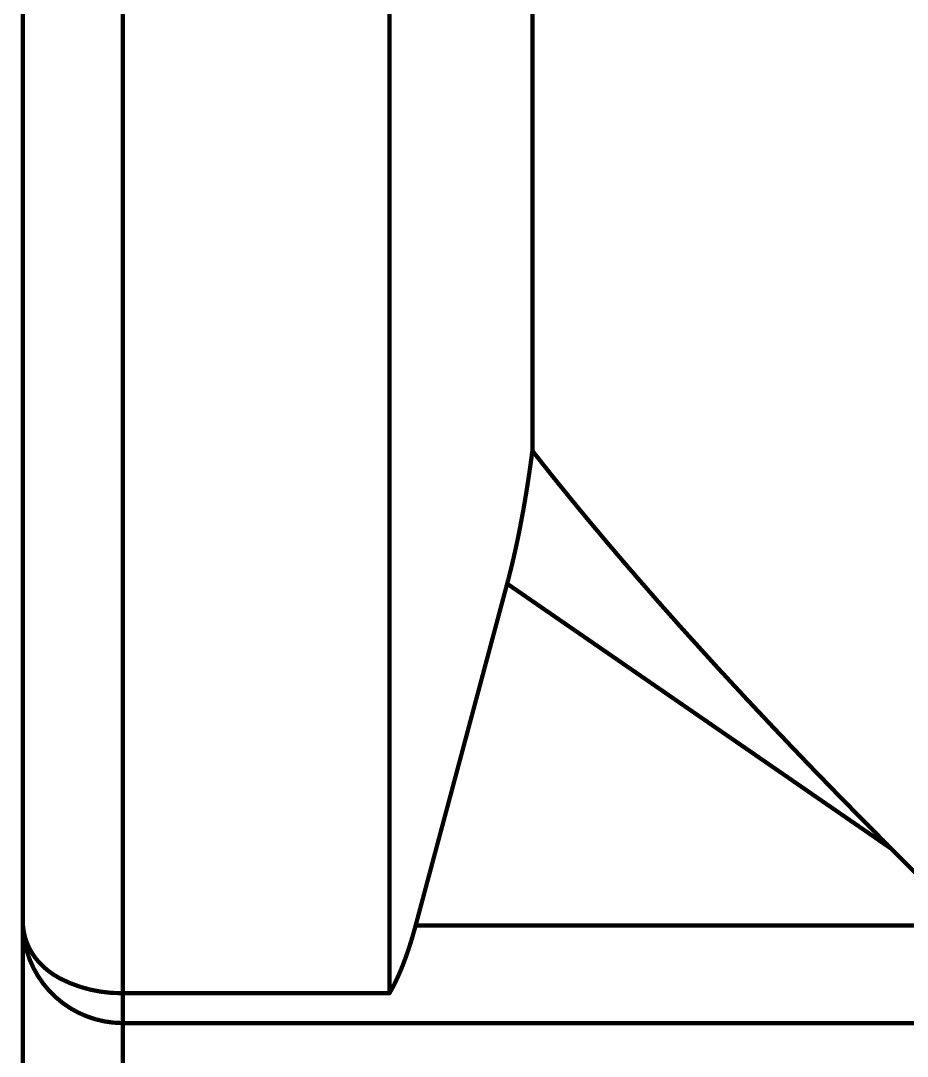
# Model space of a CAD drawing. Header units: inches. Extents: x 0 to 35.2, y -0.7 to 15.9.
# Drawn here: x 33.7515 to 33.8562, y 4.97 to 5.0923 of the extents above; entities that cross this region are included whole.
import ezdxf

# ---------------------------------------------------------------- set-up
doc = ezdxf.new("R2010")
doc.units = ezdxf.units.IN
doc.header["$MEASUREMENT"] = 0
doc.layers.add('Dimensions', color=6, linetype='Continuous')

msp = doc.modelspace()

# ---------------------------------------------------------------- linework, layer by layer
at = {"layer": 'Dimensions', "const_width": 0.0005}
for points in [[(33.79502, 4.97749), (33.79502, 5.69483)], [(33.8119, 5.04154), (33.8119, 5.63079)], [(33.76352, 4.97749), (33.76352, 5.15309)], [(33.75171, 4.98614), (33.75171, 5.14915)], [(33.81185, 5.04119), (33.81187, 5.04136)], [(33.81187, 5.04136), (33.8119, 5.04154)], [(33.8119, 5.04154), (33.81222, 5.04112)], [(33.81169, 5.03997), (33.81171, 5.04014)], [(33.81171, 5.04014), (33.81173, 5.04032)], [(33.81173, 5.04032), (33.81176, 5.04049)], [(33.81176, 5.04049), (33.81178, 5.04066)], [(33.81178, 5.04066), (33.81181, 5.04084)], [(33.81181, 5.04084), (33.81183, 5.04101)], [(33.81183, 5.04101), (33.81185, 5.04119)], [(33.81222, 5.04112), (33.81255, 5.04071)], [(33.81255, 5.04071), (33.81288, 5.04029)], [(33.81288, 5.04029), (33.81321, 5.03987)], [(33.81151, 5.03877), (33.81154, 5.03894)], [(33.81154, 5.03894), (33.81156, 5.03911)], [(33.81156, 5.03911), (33.81159, 5.03928)], [(33.81159, 5.03928), (33.81161, 5.03945)], [(33.81161, 5.03945), (33.81164, 5.03963)], [(33.81164, 5.03963), (33.81166, 5.0398)], [(33.81166, 5.0398), (33.81169, 5.03997)], [(33.81321, 5.03987), (33.81355, 5.03945)], [(33.81355, 5.03945), (33.81388, 5.03902)], [(33.81388, 5.03902), (33.81422, 5.0386)], [(33.81133, 5.03758), (33.81136, 5.03775)], [(33.81136, 5.03775), (33.81139, 5.03792)], [(33.81139, 5.03792), (33.81141, 5.03809)], [(33.81141, 5.03809), (33.81144, 5.03826)], [(33.81144, 5.03826), (33.81146, 5.03843)], [(33.81146, 5.03843), (33.81149, 5.0386)], [(33.81149, 5.0386), (33.81151, 5.03877)], [(33.81422, 5.0386), (33.81456, 5.03818)], [(33.81456, 5.03818), (33.8149, 5.03775)], [(33.8149, 5.03775), (33.81525, 5.03732)], [(33.81112, 5.03625), (33.81115, 5.03641)], [(33.81115, 5.03641), (33.81117, 5.03658)], [(33.81117, 5.03658), (33.8112, 5.03674)], [(33.8112, 5.03674), (33.81123, 5.03691)], [(33.81123, 5.03691), (33.81125, 5.03708)], [(33.81125, 5.03708), (33.81128, 5.03725)], [(33.81128, 5.03725), (33.81131, 5.03741)], [(33.81131, 5.03741), (33.81133, 5.03758)], [(33.81525, 5.03732), (33.8156, 5.0369)], [(33.8156, 5.0369), (33.81595, 5.03647)], [(33.81595, 5.03647), (33.8163, 5.03603)], [(33.81092, 5.0351), (33.81095, 5.03526)], [(33.81095, 5.03526), (33.81098, 5.03542)], [(33.81098, 5.03542), (33.81101, 5.03559)], [(33.81101, 5.03559), (33.81104, 5.03575)], [(33.81104, 5.03575), (33.81106, 5.03592)], [(33.81106, 5.03592), (33.81109, 5.03608)], [(33.81109, 5.03608), (33.81112, 5.03625)], [(33.8163, 5.03603), (33.81665, 5.0356)], [(33.81665, 5.0356), (33.81701, 5.03517)], [(33.81701, 5.03517), (33.81736, 5.03473)], [(33.81069, 5.03381), (33.81072, 5.03397)], [(33.81072, 5.03397), (33.81075, 5.03413)], [(33.81075, 5.03413), (33.81078, 5.03429)], [(33.81078, 5.03429), (33.81081, 5.03445)], [(33.81081, 5.03445), (33.81084, 5.03461)], [(33.81084, 5.03461), (33.81087, 5.03477)], [(33.81087, 5.03477), (33.8109, 5.03493)], [(33.8109, 5.03493), (33.81092, 5.0351)], [(33.81736, 5.03473), (33.81772, 5.0343)], [(33.81772, 5.0343), (33.81809, 5.03386)], [(33.81048, 5.0327), (33.81051, 5.03286)], [(33.81051, 5.03286), (33.81054, 5.03301)], [(33.81054, 5.03301), (33.81057, 5.03317)], [(33.81057, 5.03317), (33.8106, 5.03333)], [(33.8106, 5.03333), (33.81063, 5.03349)], [(33.81063, 5.03349), (33.81066, 5.03365)], [(33.81066, 5.03365), (33.81069, 5.03381)], [(33.81809, 5.03386), (33.81845, 5.03342)], [(33.81845, 5.03342), (33.81882, 5.03298)], [(33.81882, 5.03298), (33.81918, 5.03254)], [(33.81024, 5.03146), (33.81027, 5.03161)], [(33.81027, 5.03161), (33.8103, 5.03177)], [(33.8103, 5.03177), (33.81033, 5.03192)], [(33.81033, 5.03192), (33.81036, 5.03208)], [(33.81036, 5.03208), (33.81039, 5.03223)], [(33.81039, 5.03223), (33.81042, 5.03239)], [(33.81042, 5.03239), (33.81045, 5.03254)], [(33.81045, 5.03254), (33.81048, 5.0327)], [(33.81918, 5.03254), (33.81956, 5.0321)], [(33.81956, 5.0321), (33.81993, 5.03166)], [(33.81993, 5.03166), (33.8203, 5.03121)], [(33.80998, 5.03025), (33.81001, 5.0304)], [(33.81001, 5.0304), (33.81005, 5.03055)], [(33.81005, 5.03055), (33.81008, 5.0307)], [(33.81008, 5.0307), (33.81011, 5.03085)], [(33.81011, 5.03085), (33.81014, 5.031)], [(33.81014, 5.031), (33.81017, 5.03115)], [(33.81017, 5.03115), (33.81021, 5.03131)], [(33.81021, 5.03131), (33.81024, 5.03146)], [(33.8203, 5.03121), (33.82068, 5.03076)], [(33.82068, 5.03076), (33.82106, 5.03032)], [(33.82106, 5.03032), (33.82144, 5.02987)], [(33.80969, 5.02892), (33.80972, 5.02906)], [(33.80972, 5.02906), (33.80975, 5.02921)], [(33.80975, 5.02921), (33.80978, 5.02936)], [(33.80978, 5.02936), (33.80982, 5.0295)], [(33.80982, 5.0295), (33.80985, 5.02965)], [(33.80985, 5.02965), (33.80988, 5.0298)], [(33.80988, 5.0298), (33.80992, 5.02995)], [(33.80992, 5.02995), (33.80995, 5.0301)], [(33.80995, 5.0301), (33.80998, 5.03025)], [(33.82144, 5.02987), (33.82182, 5.02942)], [(33.82182, 5.02942), (33.82221, 5.02897)], [(33.80941, 5.02777), (33.80945, 5.02791)], [(33.80945, 5.02791), (33.80948, 5.02805)], [(33.80948, 5.02805), (33.80952, 5.0282)], [(33.80952, 5.0282), (33.80955, 5.02834)], [(33.80955, 5.02834), (33.80958, 5.02848)], [(33.80958, 5.02848), (33.80962, 5.02863)], [(33.80962, 5.02863), (33.80965, 5.02877)], [(33.80965, 5.02877), (33.80969, 5.02892)], [(33.82221, 5.02897), (33.82259, 5.02852)], [(33.82259, 5.02852), (33.82298, 5.02807)], [(33.82298, 5.02807), (33.82337, 5.02761)], [(33.8091, 5.02652), (33.80913, 5.02665)], [(33.80913, 5.02665), (33.80917, 5.02679)], [(33.80917, 5.02679), (33.8092, 5.02693)], [(33.8092, 5.02693), (33.80924, 5.02707)], [(33.80924, 5.02707), (33.80927, 5.02721)], [(33.80927, 5.02721), (33.80931, 5.02735)], [(33.80931, 5.02735), (33.80934, 5.02749)], [(33.80934, 5.02749), (33.80938, 5.02763)], [(33.80938, 5.02763), (33.80941, 5.02777)], [(33.82337, 5.02761), (33.82377, 5.02716)], [(33.82377, 5.02716), (33.82416, 5.0267)], [(33.82416, 5.0267), (33.82456, 5.02624)], [(33.79811, 4.98549), (33.80892, 5.02584)], [(33.80892, 5.02584), (33.80896, 5.02597)], [(33.80892, 5.02584), (33.85431, 4.99453)], [(33.80896, 5.02597), (33.80899, 5.02611)], [(33.80899, 5.02611), (33.80903, 5.02624)], [(33.80903, 5.02624), (33.80906, 5.02638)], [(33.80906, 5.02638), (33.8091, 5.02652)], [(33.82456, 5.02624), (33.82496, 5.02579)], [(33.82496, 5.02579), (33.82536, 5.02533)], [(33.82536, 5.02533), (33.82576, 5.02487)], [(33.82576, 5.02487), (33.82617, 5.0244)], [(33.82617, 5.0244), (33.82657, 5.02394)], [(33.82657, 5.02394), (33.82698, 5.02348)], [(33.82698, 5.02348), (33.82739, 5.02301)], [(33.82739, 5.02301), (33.8278, 5.02255)], [(33.8278, 5.02255), (33.82822, 5.02208)], [(33.82822, 5.02208), (33.82864, 5.02161)], [(33.82864, 5.02161), (33.82905, 5.02114)], [(33.82905, 5.02114), (33.82947, 5.02067)], [(33.82947, 5.02067), (33.8299, 5.0202)], [(33.8299, 5.0202), (33.83032, 5.01973)], [(33.83032, 5.01973), (33.83075, 5.01926)], [(33.83075, 5.01926), (33.83118, 5.01879)], [(33.83118, 5.01879), (33.83161, 5.01831)], [(33.83161, 5.01831), (33.83204, 5.01783)], [(33.83204, 5.01783), (33.83247, 5.01736)], [(33.83247, 5.01736), (33.83291, 5.01688)], [(33.83291, 5.01688), (33.83334, 5.0164)], [(33.83334, 5.0164), (33.83378, 5.01592)], [(33.83378, 5.01592), (33.83422, 5.01544)], [(33.83422, 5.01544), (33.83467, 5.01496)], [(33.83467, 5.01496), (33.83511, 5.01448)], [(33.83511, 5.01448), (33.83556, 5.01399)], [(33.83556, 5.01399), (33.83601, 5.01351)], [(33.83601, 5.01351), (33.83646, 5.01303)], [(33.83646, 5.01303), (33.83691, 5.01254)], [(33.83691, 5.01254), (33.83736, 5.01205)], [(33.83736, 5.01205), (33.83782, 5.01157)], [(33.83782, 5.01157), (33.83828, 5.01108)], [(33.83828, 5.01108), (33.83874, 5.01059)], [(33.83874, 5.01059), (33.8392, 5.0101)], [(33.8392, 5.0101), (33.83966, 5.00961)], [(33.83966, 5.00961), (33.84012, 5.00912)], [(33.84012, 5.00912), (33.84059, 5.00862)], [(33.84059, 5.00862), (33.84106, 5.00813)], [(33.84106, 5.00813), (33.84153, 5.00764)], [(33.84153, 5.00764), (33.842, 5.00714)], [(33.842, 5.00714), (33.84247, 5.00664)], [(33.84247, 5.00664), (33.84295, 5.00615)], [(33.84295, 5.00615), (33.84342, 5.00565)], [(33.84342, 5.00565), (33.8439, 5.00515)], [(33.8439, 5.00515), (33.84438, 5.00465)], [(33.84438, 5.00465), (33.84486, 5.00415)], [(33.84486, 5.00415), (33.84534, 5.00365)], [(33.84534, 5.00365), (33.84583, 5.00315)], [(33.84583, 5.00315), (33.84632, 5.00265)], [(33.84632, 5.00265), (33.8468, 5.00215)], [(33.8468, 5.00215), (33.84729, 5.00165)], [(33.84729, 5.00165), (33.84778, 5.00114)], [(33.84778, 5.00114), (33.84828, 5.00064)], [(33.84828, 5.00064), (33.84877, 5.00013)], [(33.84877, 5.00013), (33.84927, 4.99963)], [(33.84927, 4.99963), (33.84976, 4.99912)], [(33.84976, 4.99912), (33.85026, 4.99861)], [(33.85026, 4.99861), (33.85076, 4.99811)], [(33.85076, 4.99811), (33.85127, 4.9976)], [(33.85127, 4.9976), (33.85177, 4.99709)], [(33.85177, 4.99709), (33.85228, 4.99658)], [(33.85228, 4.99658), (33.85278, 4.99607)], [(33.85278, 4.99607), (33.85329, 4.99556)], [(33.85329, 4.99556), (33.8538, 4.99505)], [(33.8538, 4.99505), (33.85431, 4.99453)], [(33.85431, 4.99453), (33.86336, 4.98549)], [(33.75171, 4.98577), (33.75171, 4.98614)], [(33.75171, 4.95442), (33.75171, 4.98577)], [(33.79797, 4.98499), (33.798, 4.98509)], [(33.798, 4.98509), (33.79803, 4.98519)], [(33.79803, 4.98519), (33.79805, 4.98529)], [(33.79805, 4.98529), (33.79808, 4.98539)], [(33.79808, 4.98539), (33.79811, 4.98549)], [(33.79811, 4.98549), (33.86336, 4.98549)], [(33.79761, 4.98375), (33.79764, 4.98385)], [(33.79764, 4.98385), (33.79767, 4.98394)], [(33.79767, 4.98394), (33.7977, 4.98403)], [(33.7977, 4.98403), (33.79773, 4.98413)], [(33.79773, 4.98413), (33.79775, 4.98422)], [(33.79775, 4.98422), (33.79778, 4.98432)], [(33.79778, 4.98432), (33.79781, 4.98441)], [(33.79781, 4.98441), (33.79784, 4.98451)], [(33.79784, 4.98451), (33.79786, 4.98461)], [(33.79786, 4.98461), (33.79789, 4.9847)], [(33.79789, 4.9847), (33.79792, 4.9848)], [(33.79792, 4.9848), (33.79795, 4.9849)], [(33.79795, 4.9849), (33.79797, 4.98499)], [(33.79724, 4.98257), (33.79727, 4.98266)], [(33.79727, 4.98266), (33.79729, 4.98275)], [(33.79729, 4.98275), (33.79732, 4.98284)], [(33.79732, 4.98284), (33.79735, 4.98293)], [(33.79735, 4.98293), (33.79738, 4.98302)], [(33.79738, 4.98302), (33.79741, 4.98311)], [(33.79741, 4.98311), (33.79744, 4.9832)], [(33.79744, 4.9832), (33.79747, 4.98329)], [(33.79747, 4.98329), (33.7975, 4.98338)], [(33.7975, 4.98338), (33.79753, 4.98348)], [(33.79753, 4.98348), (33.79756, 4.98357)], [(33.79756, 4.98357), (33.79758, 4.98366)], [(33.79758, 4.98366), (33.79761, 4.98375)], [(33.79678, 4.9813), (33.79681, 4.98138)], [(33.79681, 4.98138), (33.79684, 4.98146)], [(33.79684, 4.98146), (33.79688, 4.98155)], [(33.79688, 4.98155), (33.79691, 4.98163)], [(33.79691, 4.98163), (33.79694, 4.98171)], [(33.79694, 4.98171), (33.79697, 4.9818)], [(33.79697, 4.9818), (33.797, 4.98188)], [(33.797, 4.98188), (33.79703, 4.98197)], [(33.79703, 4.98197), (33.79706, 4.98205)], [(33.79706, 4.98205), (33.79709, 4.98214)], [(33.79709, 4.98214), (33.79712, 4.98223)], [(33.79712, 4.98223), (33.79715, 4.98231)], [(33.79715, 4.98231), (33.79718, 4.9824)], [(33.79718, 4.9824), (33.79721, 4.98249)], [(33.79721, 4.98249), (33.79724, 4.98257)], [(33.79631, 4.98012), (33.79635, 4.98019)], [(33.79635, 4.98019), (33.79638, 4.98027)], [(33.79638, 4.98027), (33.79641, 4.98034)], [(33.79641, 4.98034), (33.79644, 4.98042)], [(33.79644, 4.98042), (33.79647, 4.9805)], [(33.79647, 4.9805), (33.7965, 4.98058)], [(33.7965, 4.98058), (33.79654, 4.98066)], [(33.79654, 4.98066), (33.79657, 4.98073)], [(33.79657, 4.98073), (33.7966, 4.98081)], [(33.7966, 4.98081), (33.79663, 4.98089)], [(33.79663, 4.98089), (33.79666, 4.98097)], [(33.79666, 4.98097), (33.79669, 4.98105)], [(33.79669, 4.98105), (33.79672, 4.98114)], [(33.79672, 4.98114), (33.79675, 4.98122)], [(33.79675, 4.98122), (33.79678, 4.9813)], [(33.79576, 4.97889), (33.79579, 4.97896)], [(33.79579, 4.97896), (33.79583, 4.97903)], [(33.79583, 4.97903), (33.79586, 4.9791)], [(33.79586, 4.9791), (33.79589, 4.97917)], [(33.79589, 4.97917), (33.79593, 4.97924)], [(33.79593, 4.97924), (33.79596, 4.97931)], [(33.79596, 4.97931), (33.79599, 4.97938)], [(33.79599, 4.97938), (33.79602, 4.97945)], [(33.79602, 4.97945), (33.79606, 4.97952)], [(33.79606, 4.97952), (33.79609, 4.9796)], [(33.79609, 4.9796), (33.79612, 4.97967)], [(33.79612, 4.97967), (33.79615, 4.97974)], [(33.79615, 4.97974), (33.79619, 4.97982)], [(33.79619, 4.97982), (33.79622, 4.97989)], [(33.79622, 4.97989), (33.79625, 4.97996)], [(33.79625, 4.97996), (33.79628, 4.98004)], [(33.79628, 4.98004), (33.79631, 4.98012)], [(33.79512, 4.97767), (33.79516, 4.97773)], [(33.79516, 4.97773), (33.79519, 4.97779)], [(33.79519, 4.97779), (33.79522, 4.97785)], [(33.79522, 4.97785), (33.79526, 4.97791)], [(33.79526, 4.97791), (33.79529, 4.97798)], [(33.79529, 4.97798), (33.79533, 4.97804)], [(33.79533, 4.97804), (33.79536, 4.9781)], [(33.79536, 4.9781), (33.79539, 4.97816)], [(33.79539, 4.97816), (33.79543, 4.97823)], [(33.79543, 4.97823), (33.79546, 4.97829)], [(33.79546, 4.97829), (33.79549, 4.97836)], [(33.79549, 4.97836), (33.79553, 4.97842)], [(33.79553, 4.97842), (33.79556, 4.97849)], [(33.79556, 4.97849), (33.7956, 4.97855)], [(33.7956, 4.97855), (33.79563, 4.97862)], [(33.79563, 4.97862), (33.79566, 4.97869)], [(33.79566, 4.97869), (33.7957, 4.97875)], [(33.7957, 4.97875), (33.79573, 4.97882)], [(33.79573, 4.97882), (33.79576, 4.97889)], [(33.76352, 4.97396), (33.76352, 4.97749)], [(33.76352, 4.97749), (33.79502, 4.97749)], [(33.79502, 4.97749), (33.79505, 4.97755)], [(33.79505, 4.97755), (33.79509, 4.97761)], [(33.79509, 4.97761), (33.79512, 4.97767)], [(33.76352, 4.97396), (33.8912, 4.97396)], [(33.76352, 4.96612), (33.76352, 4.97396)]]:
    msp.add_lwpolyline(points, dxfattribs=at)
at = {"layer": 'Dimensions', "const_width": 0.00025}
for points in [[(33.81175, 5.04136, 1), (33.812, 5.04136, 1)], [(33.81175, 5.04136, 1), (33.812, 5.04136, 1)], [(33.81177, 5.04154, 1), (33.81202, 5.04154, 1)], [(33.81177, 5.04154, 1), (33.81202, 5.04154, 1)], [(33.81177, 5.04154, 1), (33.81202, 5.04154, 1)], [(33.81159, 5.04014, 1), (33.81184, 5.04014, 1)], [(33.81159, 5.04014, 1), (33.81184, 5.04014, 1)], [(33.81161, 5.04032, 1), (33.81186, 5.04032, 1)], [(33.81161, 5.04032, 1), (33.81186, 5.04032, 1)], [(33.81163, 5.04049, 1), (33.81188, 5.04049, 1)], [(33.81163, 5.04049, 1), (33.81188, 5.04049, 1)], [(33.81166, 5.04066, 1), (33.81191, 5.04066, 1)], [(33.81166, 5.04066, 1), (33.81191, 5.04066, 1)], [(33.81168, 5.04084, 1), (33.81193, 5.04084, 1)], [(33.81168, 5.04084, 1), (33.81193, 5.04084, 1)], [(33.8117, 5.04101, 1), (33.81195, 5.04101, 1)], [(33.8117, 5.04101, 1), (33.81195, 5.04101, 1)], [(33.81173, 5.04119, 1), (33.81198, 5.04119, 1)], [(33.81173, 5.04119, 1), (33.81198, 5.04119, 1)], [(33.8121, 5.04112, 1), (33.81235, 5.04112, 1)], [(33.8121, 5.04112, 1), (33.81235, 5.04112, 1)], [(33.81243, 5.04071, 1), (33.81268, 5.04071, 1)], [(33.81243, 5.04071, 1), (33.81268, 5.04071, 1)], [(33.81276, 5.04029, 1), (33.81301, 5.04029, 1)], [(33.81276, 5.04029, 1), (33.81301, 5.04029, 1)], [(33.81141, 5.03894, 1), (33.81166, 5.03894, 1)], [(33.81141, 5.03894, 1), (33.81166, 5.03894, 1)], [(33.81144, 5.03911, 1), (33.81169, 5.03911, 1)], [(33.81144, 5.03911, 1), (33.81169, 5.03911, 1)], [(33.81146, 5.03928, 1), (33.81171, 5.03928, 1)], [(33.81146, 5.03928, 1), (33.81171, 5.03928, 1)], [(33.81149, 5.03945, 1), (33.81174, 5.03945, 1)], [(33.81149, 5.03945, 1), (33.81174, 5.03945, 1)], [(33.81151, 5.03963, 1), (33.81176, 5.03963, 1)], [(33.81151, 5.03963, 1), (33.81176, 5.03963, 1)], [(33.81154, 5.0398, 1), (33.81179, 5.0398, 1)], [(33.81154, 5.0398, 1), (33.81179, 5.0398, 1)], [(33.81156, 5.03997, 1), (33.81181, 5.03997, 1)], [(33.81156, 5.03997, 1), (33.81181, 5.03997, 1)], [(33.81309, 5.03987, 1), (33.81334, 5.03987, 1)], [(33.81309, 5.03987, 1), (33.81334, 5.03987, 1)], [(33.81342, 5.03945, 1), (33.81367, 5.03945, 1)], [(33.81342, 5.03945, 1), (33.81367, 5.03945, 1)], [(33.81376, 5.03902, 1), (33.81401, 5.03902, 1)], [(33.81376, 5.03902, 1), (33.81401, 5.03902, 1)], [(33.81124, 5.03775, 1), (33.81149, 5.03775, 1)], [(33.81124, 5.03775, 1), (33.81149, 5.03775, 1)], [(33.81126, 5.03792, 1), (33.81151, 5.03792, 1)], [(33.81126, 5.03792, 1), (33.81151, 5.03792, 1)], [(33.81129, 5.03809, 1), (33.81154, 5.03809, 1)], [(33.81129, 5.03809, 1), (33.81154, 5.03809, 1)], [(33.81131, 5.03826, 1), (33.81156, 5.03826, 1)], [(33.81131, 5.03826, 1), (33.81156, 5.03826, 1)], [(33.81134, 5.03843, 1), (33.81159, 5.03843, 1)], [(33.81134, 5.03843, 1), (33.81159, 5.03843, 1)], [(33.81136, 5.0386, 1), (33.81161, 5.0386, 1)], [(33.81136, 5.0386, 1), (33.81161, 5.0386, 1)], [(33.81139, 5.03877, 1), (33.81164, 5.03877, 1)], [(33.81139, 5.03877, 1), (33.81164, 5.03877, 1)], [(33.8141, 5.0386, 1), (33.81435, 5.0386, 1)], [(33.8141, 5.0386, 1), (33.81435, 5.0386, 1)], [(33.81444, 5.03818, 1), (33.81469, 5.03818, 1)], [(33.81444, 5.03818, 1), (33.81469, 5.03818, 1)], [(33.81478, 5.03775, 1), (33.81503, 5.03775, 1)], [(33.81478, 5.03775, 1), (33.81503, 5.03775, 1)], [(33.81102, 5.03641, 1), (33.81127, 5.03641, 1)], [(33.81102, 5.03641, 1), (33.81127, 5.03641, 1)], [(33.81105, 5.03658, 1), (33.8113, 5.03658, 1)], [(33.81105, 5.03658, 1), (33.8113, 5.03658, 1)], [(33.81108, 5.03674, 1), (33.81133, 5.03674, 1)], [(33.81108, 5.03674, 1), (33.81133, 5.03674, 1)], [(33.8111, 5.03691, 1), (33.81135, 5.03691, 1)], [(33.8111, 5.03691, 1), (33.81135, 5.03691, 1)], [(33.81113, 5.03708, 1), (33.81138, 5.03708, 1)], [(33.81113, 5.03708, 1), (33.81138, 5.03708, 1)], [(33.81116, 5.03725, 1), (33.81141, 5.03725, 1)], [(33.81116, 5.03725, 1), (33.81141, 5.03725, 1)], [(33.81118, 5.03741, 1), (33.81143, 5.03741, 1)], [(33.81118, 5.03741, 1), (33.81143, 5.03741, 1)], [(33.81121, 5.03758, 1), (33.81146, 5.03758, 1)], [(33.81121, 5.03758, 1), (33.81146, 5.03758, 1)], [(33.81512, 5.03732, 1), (33.81537, 5.03732, 1)], [(33.81512, 5.03732, 1), (33.81537, 5.03732, 1)], [(33.81547, 5.0369, 1), (33.81572, 5.0369, 1)], [(33.81547, 5.0369, 1), (33.81572, 5.0369, 1)], [(33.81582, 5.03647, 1), (33.81607, 5.03647, 1)], [(33.81582, 5.03647, 1), (33.81607, 5.03647, 1)], [(33.81083, 5.03526, 1), (33.81108, 5.03526, 1)], [(33.81083, 5.03526, 1), (33.81108, 5.03526, 1)], [(33.81086, 5.03542, 1), (33.81111, 5.03542, 1)], [(33.81086, 5.03542, 1), (33.81111, 5.03542, 1)], [(33.81088, 5.03559, 1), (33.81113, 5.03559, 1)], [(33.81088, 5.03559, 1), (33.81113, 5.03559, 1)], [(33.81091, 5.03575, 1), (33.81116, 5.03575, 1)], [(33.81091, 5.03575, 1), (33.81116, 5.03575, 1)], [(33.81094, 5.03592, 1), (33.81119, 5.03592, 1)], [(33.81094, 5.03592, 1), (33.81119, 5.03592, 1)], [(33.81097, 5.03608, 1), (33.81122, 5.03608, 1)], [(33.81097, 5.03608, 1), (33.81122, 5.03608, 1)], [(33.81099, 5.03625, 1), (33.81124, 5.03625, 1)], [(33.81099, 5.03625, 1), (33.81124, 5.03625, 1)], [(33.81617, 5.03603, 1), (33.81642, 5.03603, 1)], [(33.81617, 5.03603, 1), (33.81642, 5.03603, 1)], [(33.81653, 5.0356, 1), (33.81678, 5.0356, 1)], [(33.81653, 5.0356, 1), (33.81678, 5.0356, 1)], [(33.81688, 5.03517, 1), (33.81713, 5.03517, 1)], [(33.81688, 5.03517, 1), (33.81713, 5.03517, 1)], [(33.8106, 5.03397, 1), (33.81085, 5.03397, 1)], [(33.8106, 5.03397, 1), (33.81085, 5.03397, 1)], [(33.81063, 5.03413, 1), (33.81088, 5.03413, 1)], [(33.81063, 5.03413, 1), (33.81088, 5.03413, 1)], [(33.81066, 5.03429, 1), (33.81091, 5.03429, 1)], [(33.81066, 5.03429, 1), (33.81091, 5.03429, 1)], [(33.81069, 5.03445, 1), (33.81094, 5.03445, 1)], [(33.81069, 5.03445, 1), (33.81094, 5.03445, 1)], [(33.81071, 5.03461, 1), (33.81096, 5.03461, 1)], [(33.81071, 5.03461, 1), (33.81096, 5.03461, 1)], [(33.81074, 5.03477, 1), (33.81099, 5.03477, 1)], [(33.81074, 5.03477, 1), (33.81099, 5.03477, 1)], [(33.81077, 5.03493, 1), (33.81102, 5.03493, 1)], [(33.81077, 5.03493, 1), (33.81102, 5.03493, 1)], [(33.8108, 5.0351, 1), (33.81105, 5.0351, 1)], [(33.8108, 5.0351, 1), (33.81105, 5.0351, 1)], [(33.81724, 5.03473, 1), (33.81749, 5.03473, 1)], [(33.81724, 5.03473, 1), (33.81749, 5.03473, 1)], [(33.8176, 5.0343, 1), (33.81785, 5.0343, 1)], [(33.8176, 5.0343, 1), (33.81785, 5.0343, 1)], [(33.81039, 5.03286, 1), (33.81064, 5.03286, 1)], [(33.81039, 5.03286, 1), (33.81064, 5.03286, 1)], [(33.81042, 5.03301, 1), (33.81067, 5.03301, 1)], [(33.81042, 5.03301, 1), (33.81067, 5.03301, 1)], [(33.81045, 5.03317, 1), (33.8107, 5.03317, 1)], [(33.81045, 5.03317, 1), (33.8107, 5.03317, 1)], [(33.81048, 5.03333, 1), (33.81073, 5.03333, 1)], [(33.81048, 5.03333, 1), (33.81073, 5.03333, 1)], [(33.81051, 5.03349, 1), (33.81076, 5.03349, 1)], [(33.81051, 5.03349, 1), (33.81076, 5.03349, 1)], [(33.81054, 5.03365, 1), (33.81079, 5.03365, 1)], [(33.81054, 5.03365, 1), (33.81079, 5.03365, 1)], [(33.81057, 5.03381, 1), (33.81082, 5.03381, 1)], [(33.81057, 5.03381, 1), (33.81082, 5.03381, 1)], [(33.81796, 5.03386, 1), (33.81821, 5.03386, 1)], [(33.81796, 5.03386, 1), (33.81821, 5.03386, 1)], [(33.81833, 5.03342, 1), (33.81858, 5.03342, 1)], [(33.81833, 5.03342, 1), (33.81858, 5.03342, 1)], [(33.81869, 5.03298, 1), (33.81894, 5.03298, 1)], [(33.81869, 5.03298, 1), (33.81894, 5.03298, 1)], [(33.81014, 5.03161, 1), (33.81039, 5.03161, 1)], [(33.81014, 5.03161, 1), (33.81039, 5.03161, 1)], [(33.81017, 5.03177, 1), (33.81042, 5.03177, 1)], [(33.81017, 5.03177, 1), (33.81042, 5.03177, 1)], [(33.81021, 5.03192, 1), (33.81046, 5.03192, 1)], [(33.81021, 5.03192, 1), (33.81046, 5.03192, 1)], [(33.81024, 5.03208, 1), (33.81049, 5.03208, 1)], [(33.81024, 5.03208, 1), (33.81049, 5.03208, 1)], [(33.81027, 5.03223, 1), (33.81052, 5.03223, 1)], [(33.81027, 5.03223, 1), (33.81052, 5.03223, 1)], [(33.8103, 5.03239, 1), (33.81055, 5.03239, 1)], [(33.8103, 5.03239, 1), (33.81055, 5.03239, 1)], [(33.81033, 5.03254, 1), (33.81058, 5.03254, 1)], [(33.81033, 5.03254, 1), (33.81058, 5.03254, 1)], [(33.81036, 5.0327, 1), (33.81061, 5.0327, 1)], [(33.81036, 5.0327, 1), (33.81061, 5.0327, 1)], [(33.81906, 5.03254, 1), (33.81931, 5.03254, 1)], [(33.81906, 5.03254, 1), (33.81931, 5.03254, 1)], [(33.81943, 5.0321, 1), (33.81968, 5.0321, 1)], [(33.81943, 5.0321, 1), (33.81968, 5.0321, 1)], [(33.8198, 5.03166, 1), (33.82005, 5.03166, 1)], [(33.8198, 5.03166, 1), (33.82005, 5.03166, 1)], [(33.80989, 5.0304, 1), (33.81014, 5.0304, 1)], [(33.80989, 5.0304, 1), (33.81014, 5.0304, 1)], [(33.80992, 5.03055, 1), (33.81017, 5.03055, 1)], [(33.80992, 5.03055, 1), (33.81017, 5.03055, 1)], [(33.80995, 5.0307, 1), (33.8102, 5.0307, 1)], [(33.80995, 5.0307, 1), (33.8102, 5.0307, 1)], [(33.80999, 5.03085, 1), (33.81024, 5.03085, 1)], [(33.80999, 5.03085, 1), (33.81024, 5.03085, 1)], [(33.81002, 5.031, 1), (33.81027, 5.031, 1)], [(33.81002, 5.031, 1), (33.81027, 5.031, 1)], [(33.81005, 5.03115, 1), (33.8103, 5.03115, 1)], [(33.81005, 5.03115, 1), (33.8103, 5.03115, 1)], [(33.81008, 5.03131, 1), (33.81033, 5.03131, 1)], [(33.81008, 5.03131, 1), (33.81033, 5.03131, 1)], [(33.81011, 5.03146, 1), (33.81036, 5.03146, 1)], [(33.81011, 5.03146, 1), (33.81036, 5.03146, 1)], [(33.82018, 5.03121, 1), (33.82043, 5.03121, 1)], [(33.82018, 5.03121, 1), (33.82043, 5.03121, 1)], [(33.82055, 5.03076, 1), (33.8208, 5.03076, 1)], [(33.82055, 5.03076, 1), (33.8208, 5.03076, 1)], [(33.82093, 5.03032, 1), (33.82118, 5.03032, 1)], [(33.82093, 5.03032, 1), (33.82118, 5.03032, 1)], [(33.80959, 5.02906, 1), (33.80984, 5.02906, 1)], [(33.80959, 5.02906, 1), (33.80984, 5.02906, 1)], [(33.80963, 5.02921, 1), (33.80988, 5.02921, 1)], [(33.80963, 5.02921, 1), (33.80988, 5.02921, 1)], [(33.80966, 5.02936, 1), (33.80991, 5.02936, 1)], [(33.80966, 5.02936, 1), (33.80991, 5.02936, 1)], [(33.80969, 5.0295, 1), (33.80994, 5.0295, 1)], [(33.80969, 5.0295, 1), (33.80994, 5.0295, 1)], [(33.80973, 5.02965, 1), (33.80998, 5.02965, 1)], [(33.80973, 5.02965, 1), (33.80998, 5.02965, 1)], [(33.80976, 5.0298, 1), (33.81001, 5.0298, 1)], [(33.80976, 5.0298, 1), (33.81001, 5.0298, 1)], [(33.80979, 5.02995, 1), (33.81004, 5.02995, 1)], [(33.80979, 5.02995, 1), (33.81004, 5.02995, 1)], [(33.80982, 5.0301, 1), (33.81007, 5.0301, 1)], [(33.80982, 5.0301, 1), (33.81007, 5.0301, 1)], [(33.80986, 5.03025, 1), (33.81011, 5.03025, 1)], [(33.80986, 5.03025, 1), (33.81011, 5.03025, 1)], [(33.82131, 5.02987, 1), (33.82156, 5.02987, 1)], [(33.82131, 5.02987, 1), (33.82156, 5.02987, 1)], [(33.8217, 5.02942, 1), (33.82195, 5.02942, 1)], [(33.8217, 5.02942, 1), (33.82195, 5.02942, 1)], [(33.80932, 5.02791, 1), (33.80957, 5.02791, 1)], [(33.80932, 5.02791, 1), (33.80957, 5.02791, 1)], [(33.80936, 5.02805, 1), (33.80961, 5.02805, 1)], [(33.80936, 5.02805, 1), (33.80961, 5.02805, 1)], [(33.80939, 5.0282, 1), (33.80964, 5.0282, 1)], [(33.80939, 5.0282, 1), (33.80964, 5.0282, 1)], [(33.80943, 5.02834, 1), (33.80968, 5.02834, 1)], [(33.80943, 5.02834, 1), (33.80968, 5.02834, 1)], [(33.80946, 5.02848, 1), (33.80971, 5.02848, 1)], [(33.80946, 5.02848, 1), (33.80971, 5.02848, 1)], [(33.80949, 5.02863, 1), (33.80974, 5.02863, 1)], [(33.80949, 5.02863, 1), (33.80974, 5.02863, 1)], [(33.80953, 5.02877, 1), (33.80978, 5.02877, 1)], [(33.80953, 5.02877, 1), (33.80978, 5.02877, 1)], [(33.80956, 5.02892, 1), (33.80981, 5.02892, 1)], [(33.80956, 5.02892, 1), (33.80981, 5.02892, 1)], [(33.82208, 5.02897, 1), (33.82233, 5.02897, 1)], [(33.82208, 5.02897, 1), (33.82233, 5.02897, 1)], [(33.82247, 5.02852, 1), (33.82272, 5.02852, 1)], [(33.82247, 5.02852, 1), (33.82272, 5.02852, 1)], [(33.82286, 5.02807, 1), (33.82311, 5.02807, 1)], [(33.82286, 5.02807, 1), (33.82311, 5.02807, 1)], [(33.80901, 5.02665, 1), (33.80926, 5.02665, 1)], [(33.80901, 5.02665, 1), (33.80926, 5.02665, 1)], [(33.80904, 5.02679, 1), (33.80929, 5.02679, 1)], [(33.80904, 5.02679, 1), (33.80929, 5.02679, 1)], [(33.80908, 5.02693, 1), (33.80933, 5.02693, 1)], [(33.80908, 5.02693, 1), (33.80933, 5.02693, 1)], [(33.80911, 5.02707, 1), (33.80936, 5.02707, 1)], [(33.80911, 5.02707, 1), (33.80936, 5.02707, 1)], [(33.80915, 5.02721, 1), (33.8094, 5.02721, 1)], [(33.80915, 5.02721, 1), (33.8094, 5.02721, 1)], [(33.80918, 5.02735, 1), (33.80943, 5.02735, 1)], [(33.80918, 5.02735, 1), (33.80943, 5.02735, 1)], [(33.80922, 5.02749, 1), (33.80947, 5.02749, 1)], [(33.80922, 5.02749, 1), (33.80947, 5.02749, 1)], [(33.80925, 5.02763, 1), (33.8095, 5.02763, 1)], [(33.80925, 5.02763, 1), (33.8095, 5.02763, 1)], [(33.80929, 5.02777, 1), (33.80954, 5.02777, 1)], [(33.80929, 5.02777, 1), (33.80954, 5.02777, 1)], [(33.82325, 5.02761, 1), (33.8235, 5.02761, 1)], [(33.82325, 5.02761, 1), (33.8235, 5.02761, 1)], [(33.82364, 5.02716, 1), (33.82389, 5.02716, 1)], [(33.82364, 5.02716, 1), (33.82389, 5.02716, 1)], [(33.82404, 5.0267, 1), (33.82429, 5.0267, 1)], [(33.82404, 5.0267, 1), (33.82429, 5.0267, 1)], [(33.8088, 5.02584, 1), (33.80905, 5.02584, 1)], [(33.8088, 5.02584, 1), (33.80905, 5.02584, 1)], [(33.8088, 5.02584, 1), (33.80905, 5.02584, 1)], [(33.80883, 5.02597, 1), (33.80908, 5.02597, 1)], [(33.80883, 5.02597, 1), (33.80908, 5.02597, 1)], [(33.80887, 5.02611, 1), (33.80912, 5.02611, 1)], [(33.80887, 5.02611, 1), (33.80912, 5.02611, 1)], [(33.8089, 5.02624, 1), (33.80915, 5.02624, 1)], [(33.8089, 5.02624, 1), (33.80915, 5.02624, 1)], [(33.80894, 5.02638, 1), (33.80919, 5.02638, 1)], [(33.80894, 5.02638, 1), (33.80919, 5.02638, 1)], [(33.80897, 5.02652, 1), (33.80922, 5.02652, 1)], [(33.80897, 5.02652, 1), (33.80922, 5.02652, 1)], [(33.82443, 5.02624, 1), (33.82468, 5.02624, 1)], [(33.82443, 5.02624, 1), (33.82468, 5.02624, 1)], [(33.82483, 5.02579, 1), (33.82508, 5.02579, 1)], [(33.82483, 5.02579, 1), (33.82508, 5.02579, 1)], [(33.82523, 5.02533, 1), (33.82548, 5.02533, 1)], [(33.82523, 5.02533, 1), (33.82548, 5.02533, 1)], [(33.82564, 5.02487, 1), (33.82589, 5.02487, 1)], [(33.82564, 5.02487, 1), (33.82589, 5.02487, 1)], [(33.82604, 5.0244, 1), (33.82629, 5.0244, 1)], [(33.82604, 5.0244, 1), (33.82629, 5.0244, 1)], [(33.82645, 5.02394, 1), (33.8267, 5.02394, 1)], [(33.82645, 5.02394, 1), (33.8267, 5.02394, 1)], [(33.82686, 5.02348, 1), (33.82711, 5.02348, 1)], [(33.82686, 5.02348, 1), (33.82711, 5.02348, 1)], [(33.82727, 5.02301, 1), (33.82752, 5.02301, 1)], [(33.82727, 5.02301, 1), (33.82752, 5.02301, 1)], [(33.82768, 5.02255, 1), (33.82793, 5.02255, 1)], [(33.82768, 5.02255, 1), (33.82793, 5.02255, 1)], [(33.82809, 5.02208, 1), (33.82834, 5.02208, 1)], [(33.82809, 5.02208, 1), (33.82834, 5.02208, 1)], [(33.82851, 5.02161, 1), (33.82876, 5.02161, 1)], [(33.82851, 5.02161, 1), (33.82876, 5.02161, 1)], [(33.82893, 5.02114, 1), (33.82918, 5.02114, 1)], [(33.82893, 5.02114, 1), (33.82918, 5.02114, 1)], [(33.82935, 5.02067, 1), (33.8296, 5.02067, 1)], [(33.82935, 5.02067, 1), (33.8296, 5.02067, 1)], [(33.82977, 5.0202, 1), (33.83002, 5.0202, 1)], [(33.82977, 5.0202, 1), (33.83002, 5.0202, 1)], [(33.8302, 5.01973, 1), (33.83045, 5.01973, 1)], [(33.8302, 5.01973, 1), (33.83045, 5.01973, 1)], [(33.83062, 5.01926, 1), (33.83087, 5.01926, 1)], [(33.83062, 5.01926, 1), (33.83087, 5.01926, 1)], [(33.83105, 5.01879, 1), (33.8313, 5.01879, 1)], [(33.83105, 5.01879, 1), (33.8313, 5.01879, 1)], [(33.83148, 5.01831, 1), (33.83173, 5.01831, 1)], [(33.83148, 5.01831, 1), (33.83173, 5.01831, 1)], [(33.83191, 5.01783, 1), (33.83216, 5.01783, 1)], [(33.83191, 5.01783, 1), (33.83216, 5.01783, 1)], [(33.83235, 5.01736, 1), (33.8326, 5.01736, 1)], [(33.83235, 5.01736, 1), (33.8326, 5.01736, 1)], [(33.83278, 5.01688, 1), (33.83303, 5.01688, 1)], [(33.83278, 5.01688, 1), (33.83303, 5.01688, 1)], [(33.83322, 5.0164, 1), (33.83347, 5.0164, 1)], [(33.83322, 5.0164, 1), (33.83347, 5.0164, 1)], [(33.83366, 5.01592, 1), (33.83391, 5.01592, 1)], [(33.83366, 5.01592, 1), (33.83391, 5.01592, 1)], [(33.8341, 5.01544, 1), (33.83435, 5.01544, 1)], [(33.8341, 5.01544, 1), (33.83435, 5.01544, 1)], [(33.83454, 5.01496, 1), (33.83479, 5.01496, 1)], [(33.83454, 5.01496, 1), (33.83479, 5.01496, 1)], [(33.83499, 5.01448, 1), (33.83524, 5.01448, 1)], [(33.83499, 5.01448, 1), (33.83524, 5.01448, 1)], [(33.83543, 5.01399, 1), (33.83568, 5.01399, 1)], [(33.83543, 5.01399, 1), (33.83568, 5.01399, 1)], [(33.83588, 5.01351, 1), (33.83613, 5.01351, 1)], [(33.83588, 5.01351, 1), (33.83613, 5.01351, 1)], [(33.83633, 5.01303, 1), (33.83658, 5.01303, 1)], [(33.83633, 5.01303, 1), (33.83658, 5.01303, 1)], [(33.83678, 5.01254, 1), (33.83703, 5.01254, 1)], [(33.83678, 5.01254, 1), (33.83703, 5.01254, 1)], [(33.83724, 5.01205, 1), (33.83749, 5.01205, 1)], [(33.83724, 5.01205, 1), (33.83749, 5.01205, 1)], [(33.83769, 5.01157, 1), (33.83794, 5.01157, 1)], [(33.83769, 5.01157, 1), (33.83794, 5.01157, 1)], [(33.83815, 5.01108, 1), (33.8384, 5.01108, 1)], [(33.83815, 5.01108, 1), (33.8384, 5.01108, 1)], [(33.83861, 5.01059, 1), (33.83886, 5.01059, 1)], [(33.83861, 5.01059, 1), (33.83886, 5.01059, 1)], [(33.83907, 5.0101, 1), (33.83932, 5.0101, 1)], [(33.83907, 5.0101, 1), (33.83932, 5.0101, 1)], [(33.83953, 5.00961, 1), (33.83978, 5.00961, 1)], [(33.83953, 5.00961, 1), (33.83978, 5.00961, 1)], [(33.84, 5.00912, 1), (33.84025, 5.00912, 1)], [(33.84, 5.00912, 1), (33.84025, 5.00912, 1)], [(33.84046, 5.00862, 1), (33.84071, 5.00862, 1)], [(33.84046, 5.00862, 1), (33.84071, 5.00862, 1)], [(33.84093, 5.00813, 1), (33.84118, 5.00813, 1)], [(33.84093, 5.00813, 1), (33.84118, 5.00813, 1)], [(33.8414, 5.00764, 1), (33.84165, 5.00764, 1)], [(33.8414, 5.00764, 1), (33.84165, 5.00764, 1)], [(33.84187, 5.00714, 1), (33.84212, 5.00714, 1)], [(33.84187, 5.00714, 1), (33.84212, 5.00714, 1)], [(33.84235, 5.00664, 1), (33.8426, 5.00664, 1)], [(33.84235, 5.00664, 1), (33.8426, 5.00664, 1)], [(33.84282, 5.00615, 1), (33.84307, 5.00615, 1)], [(33.84282, 5.00615, 1), (33.84307, 5.00615, 1)], [(33.8433, 5.00565, 1), (33.84355, 5.00565, 1)], [(33.8433, 5.00565, 1), (33.84355, 5.00565, 1)], [(33.84378, 5.00515, 1), (33.84403, 5.00515, 1)], [(33.84378, 5.00515, 1), (33.84403, 5.00515, 1)], [(33.84425, 5.00465, 1), (33.8445, 5.00465, 1)], [(33.84425, 5.00465, 1), (33.8445, 5.00465, 1)], [(33.84474, 5.00415, 1), (33.84499, 5.00415, 1)], [(33.84474, 5.00415, 1), (33.84499, 5.00415, 1)], [(33.84522, 5.00365, 1), (33.84547, 5.00365, 1)], [(33.84522, 5.00365, 1), (33.84547, 5.00365, 1)], [(33.8457, 5.00315, 1), (33.84595, 5.00315, 1)], [(33.8457, 5.00315, 1), (33.84595, 5.00315, 1)], [(33.84619, 5.00265, 1), (33.84644, 5.00265, 1)], [(33.84619, 5.00265, 1), (33.84644, 5.00265, 1)], [(33.84668, 5.00215, 1), (33.84693, 5.00215, 1)], [(33.84668, 5.00215, 1), (33.84693, 5.00215, 1)], [(33.84717, 5.00165, 1), (33.84742, 5.00165, 1)], [(33.84717, 5.00165, 1), (33.84742, 5.00165, 1)], [(33.84766, 5.00114, 1), (33.84791, 5.00114, 1)], [(33.84766, 5.00114, 1), (33.84791, 5.00114, 1)], [(33.84815, 5.00064, 1), (33.8484, 5.00064, 1)], [(33.84815, 5.00064, 1), (33.8484, 5.00064, 1)], [(33.84865, 5.00013, 1), (33.8489, 5.00013, 1)], [(33.84865, 5.00013, 1), (33.8489, 5.00013, 1)], [(33.84914, 4.99963, 1), (33.84939, 4.99963, 1)], [(33.84914, 4.99963, 1), (33.84939, 4.99963, 1)], [(33.84964, 4.99912, 1), (33.84989, 4.99912, 1)], [(33.84964, 4.99912, 1), (33.84989, 4.99912, 1)], [(33.85014, 4.99861, 1), (33.85039, 4.99861, 1)], [(33.85014, 4.99861, 1), (33.85039, 4.99861, 1)], [(33.85064, 4.99811, 1), (33.85089, 4.99811, 1)], [(33.85064, 4.99811, 1), (33.85089, 4.99811, 1)], [(33.85114, 4.9976, 1), (33.85139, 4.9976, 1)], [(33.85114, 4.9976, 1), (33.85139, 4.9976, 1)], [(33.85165, 4.99709, 1), (33.8519, 4.99709, 1)], [(33.85165, 4.99709, 1), (33.8519, 4.99709, 1)], [(33.85215, 4.99658, 1), (33.8524, 4.99658, 1)], [(33.85215, 4.99658, 1), (33.8524, 4.99658, 1)], [(33.85266, 4.99607, 1), (33.85291, 4.99607, 1)], [(33.85266, 4.99607, 1), (33.85291, 4.99607, 1)], [(33.85317, 4.99556, 1), (33.85342, 4.99556, 1)], [(33.85317, 4.99556, 1), (33.85342, 4.99556, 1)], [(33.85368, 4.99505, 1), (33.85393, 4.99505, 1)], [(33.85368, 4.99505, 1), (33.85393, 4.99505, 1)], [(33.85419, 4.99453, 1), (33.85444, 4.99453, 1)], [(33.85419, 4.99453, 1), (33.85444, 4.99453, 1)], [(33.85419, 4.99453, 1), (33.85444, 4.99453, 1)], [(33.75159, 4.98614, 1), (33.75184, 4.98614, 1)], [(33.75159, 4.98614, 1), (33.75184, 4.98614, 1)], [(33.75159, 4.98614, 1), (33.75184, 4.98614, 1)], [(33.75159, 4.98577, 1), (33.75184, 4.98577, 1)], [(33.75159, 4.98577, 1), (33.75184, 4.98577, 1)], [(33.75159, 4.98577, 1), (33.75184, 4.98577, 1)], [(33.79788, 4.98509, 1), (33.79813, 4.98509, 1)], [(33.79788, 4.98509, 1), (33.79813, 4.98509, 1)], [(33.7979, 4.98519, 1), (33.79815, 4.98519, 1)], [(33.7979, 4.98519, 1), (33.79815, 4.98519, 1)], [(33.79793, 4.98529, 1), (33.79818, 4.98529, 1)], [(33.79793, 4.98529, 1), (33.79818, 4.98529, 1)], [(33.79796, 4.98539, 1), (33.79821, 4.98539, 1)], [(33.79796, 4.98539, 1), (33.79821, 4.98539, 1)], [(33.79798, 4.98549, 1), (33.79823, 4.98549, 1)], [(33.79798, 4.98549, 1), (33.79823, 4.98549, 1)], [(33.79798, 4.98549, 1), (33.79823, 4.98549, 1)], [(33.79752, 4.98385, 1), (33.79777, 4.98385, 1)], [(33.79752, 4.98385, 1), (33.79777, 4.98385, 1)], [(33.79754, 4.98394, 1), (33.79779, 4.98394, 1)], [(33.79754, 4.98394, 1), (33.79779, 4.98394, 1)], [(33.79757, 4.98403, 1), (33.79782, 4.98403, 1)], [(33.79757, 4.98403, 1), (33.79782, 4.98403, 1)], [(33.7976, 4.98413, 1), (33.79785, 4.98413, 1)], [(33.7976, 4.98413, 1), (33.79785, 4.98413, 1)], [(33.79763, 4.98422, 1), (33.79788, 4.98422, 1)], [(33.79763, 4.98422, 1), (33.79788, 4.98422, 1)], [(33.79766, 4.98432, 1), (33.79791, 4.98432, 1)], [(33.79766, 4.98432, 1), (33.79791, 4.98432, 1)], [(33.79768, 4.98441, 1), (33.79793, 4.98441, 1)], [(33.79768, 4.98441, 1), (33.79793, 4.98441, 1)], [(33.79771, 4.98451, 1), (33.79796, 4.98451, 1)], [(33.79771, 4.98451, 1), (33.79796, 4.98451, 1)], [(33.79774, 4.98461, 1), (33.79799, 4.98461, 1)], [(33.79774, 4.98461, 1), (33.79799, 4.98461, 1)], [(33.79777, 4.9847, 1), (33.79802, 4.9847, 1)], [(33.79777, 4.9847, 1), (33.79802, 4.9847, 1)], [(33.79779, 4.9848, 1), (33.79804, 4.9848, 1)], [(33.79779, 4.9848, 1), (33.79804, 4.9848, 1)], [(33.79782, 4.9849, 1), (33.79807, 4.9849, 1)], [(33.79782, 4.9849, 1), (33.79807, 4.9849, 1)], [(33.79785, 4.98499, 1), (33.7981, 4.98499, 1)], [(33.79785, 4.98499, 1), (33.7981, 4.98499, 1)], [(33.79714, 4.98266, 1), (33.79739, 4.98266, 1)], [(33.79714, 4.98266, 1), (33.79739, 4.98266, 1)], [(33.79717, 4.98275, 1), (33.79742, 4.98275, 1)], [(33.79717, 4.98275, 1), (33.79742, 4.98275, 1)], [(33.7972, 4.98284, 1), (33.79745, 4.98284, 1)], [(33.7972, 4.98284, 1), (33.79745, 4.98284, 1)], [(33.79723, 4.98293, 1), (33.79748, 4.98293, 1)], [(33.79723, 4.98293, 1), (33.79748, 4.98293, 1)], [(33.79726, 4.98302, 1), (33.79751, 4.98302, 1)], [(33.79726, 4.98302, 1), (33.79751, 4.98302, 1)], [(33.79729, 4.98311, 1), (33.79754, 4.98311, 1)], [(33.79729, 4.98311, 1), (33.79754, 4.98311, 1)], [(33.79732, 4.9832, 1), (33.79757, 4.9832, 1)], [(33.79732, 4.9832, 1), (33.79757, 4.9832, 1)], [(33.79734, 4.98329, 1), (33.79759, 4.98329, 1)], [(33.79734, 4.98329, 1), (33.79759, 4.98329, 1)], [(33.79737, 4.98338, 1), (33.79762, 4.98338, 1)], [(33.79737, 4.98338, 1), (33.79762, 4.98338, 1)], [(33.7974, 4.98348, 1), (33.79765, 4.98348, 1)], [(33.7974, 4.98348, 1), (33.79765, 4.98348, 1)], [(33.79743, 4.98357, 1), (33.79768, 4.98357, 1)], [(33.79743, 4.98357, 1), (33.79768, 4.98357, 1)], [(33.79746, 4.98366, 1), (33.79771, 4.98366, 1)], [(33.79746, 4.98366, 1), (33.79771, 4.98366, 1)], [(33.79749, 4.98375, 1), (33.79774, 4.98375, 1)], [(33.79749, 4.98375, 1), (33.79774, 4.98375, 1)], [(33.79669, 4.98138, 1), (33.79694, 4.98138, 1)], [(33.79669, 4.98138, 1), (33.79694, 4.98138, 1)], [(33.79672, 4.98146, 1), (33.79697, 4.98146, 1)], [(33.79672, 4.98146, 1), (33.79697, 4.98146, 1)], [(33.79675, 4.98155, 1), (33.797, 4.98155, 1)], [(33.79675, 4.98155, 1), (33.797, 4.98155, 1)], [(33.79678, 4.98163, 1), (33.79703, 4.98163, 1)], [(33.79678, 4.98163, 1), (33.79703, 4.98163, 1)], [(33.79681, 4.98171, 1), (33.79706, 4.98171, 1)], [(33.79681, 4.98171, 1), (33.79706, 4.98171, 1)], [(33.79684, 4.9818, 1), (33.79709, 4.9818, 1)], [(33.79684, 4.9818, 1), (33.79709, 4.9818, 1)], [(33.79687, 4.98188, 1), (33.79712, 4.98188, 1)], [(33.79687, 4.98188, 1), (33.79712, 4.98188, 1)], [(33.7969, 4.98197, 1), (33.79715, 4.98197, 1)], [(33.7969, 4.98197, 1), (33.79715, 4.98197, 1)], [(33.79693, 4.98205, 1), (33.79718, 4.98205, 1)], [(33.79693, 4.98205, 1), (33.79718, 4.98205, 1)], [(33.79696, 4.98214, 1), (33.79721, 4.98214, 1)], [(33.79696, 4.98214, 1), (33.79721, 4.98214, 1)], [(33.79699, 4.98223, 1), (33.79724, 4.98223, 1)], [(33.79699, 4.98223, 1), (33.79724, 4.98223, 1)], [(33.79702, 4.98231, 1), (33.79727, 4.98231, 1)], [(33.79702, 4.98231, 1), (33.79727, 4.98231, 1)], [(33.79705, 4.9824, 1), (33.7973, 4.9824, 1)], [(33.79705, 4.9824, 1), (33.7973, 4.9824, 1)], [(33.79708, 4.98249, 1), (33.79733, 4.98249, 1)], [(33.79708, 4.98249, 1), (33.79733, 4.98249, 1)], [(33.79711, 4.98257, 1), (33.79736, 4.98257, 1)], [(33.79711, 4.98257, 1), (33.79736, 4.98257, 1)], [(33.75347, 4.98116, 1), (33.75372, 4.98116, 1)], [(33.75347, 4.98116, 1), (33.75372, 4.98116, 1)], [(33.79622, 4.98019, 1), (33.79647, 4.98019, 1)], [(33.79622, 4.98019, 1), (33.79647, 4.98019, 1)], [(33.79625, 4.98027, 1), (33.7965, 4.98027, 1)], [(33.79625, 4.98027, 1), (33.7965, 4.98027, 1)], [(33.79628, 4.98034, 1), (33.79653, 4.98034, 1)], [(33.79628, 4.98034, 1), (33.79653, 4.98034, 1)], [(33.79632, 4.98042, 1), (33.79657, 4.98042, 1)], [(33.79632, 4.98042, 1), (33.79657, 4.98042, 1)], [(33.79635, 4.9805, 1), (33.7966, 4.9805, 1)], [(33.79635, 4.9805, 1), (33.7966, 4.9805, 1)], [(33.79638, 4.98058, 1), (33.79663, 4.98058, 1)], [(33.79638, 4.98058, 1), (33.79663, 4.98058, 1)], [(33.79641, 4.98066, 1), (33.79666, 4.98066, 1)], [(33.79641, 4.98066, 1), (33.79666, 4.98066, 1)], [(33.79644, 4.98073, 1), (33.79669, 4.98073, 1)], [(33.79644, 4.98073, 1), (33.79669, 4.98073, 1)], [(33.79647, 4.98081, 1), (33.79672, 4.98081, 1)], [(33.79647, 4.98081, 1), (33.79672, 4.98081, 1)], [(33.7965, 4.98089, 1), (33.79675, 4.98089, 1)], [(33.7965, 4.98089, 1), (33.79675, 4.98089, 1)], [(33.79653, 4.98097, 1), (33.79678, 4.98097, 1)], [(33.79653, 4.98097, 1), (33.79678, 4.98097, 1)], [(33.79657, 4.98105, 1), (33.79682, 4.98105, 1)], [(33.79657, 4.98105, 1), (33.79682, 4.98105, 1)], [(33.7966, 4.98114, 1), (33.79685, 4.98114, 1)], [(33.7966, 4.98114, 1), (33.79685, 4.98114, 1)], [(33.79663, 4.98122, 1), (33.79688, 4.98122, 1)], [(33.79663, 4.98122, 1), (33.79688, 4.98122, 1)], [(33.79666, 4.9813, 1), (33.79691, 4.9813, 1)], [(33.79666, 4.9813, 1), (33.79691, 4.9813, 1)], [(33.75594, 4.97925, 1), (33.75619, 4.97925, 1)], [(33.75594, 4.97925, 1), (33.75619, 4.97925, 1)], [(33.79567, 4.97896, 1), (33.79592, 4.97896, 1)], [(33.79567, 4.97896, 1), (33.79592, 4.97896, 1)], [(33.7957, 4.97903, 1), (33.79595, 4.97903, 1)], [(33.7957, 4.97903, 1), (33.79595, 4.97903, 1)], [(33.79574, 4.9791, 1), (33.79599, 4.9791, 1)], [(33.79574, 4.9791, 1), (33.79599, 4.9791, 1)], [(33.79577, 4.97917, 1), (33.79602, 4.97917, 1)], [(33.79577, 4.97917, 1), (33.79602, 4.97917, 1)], [(33.7958, 4.97924, 1), (33.79605, 4.97924, 1)], [(33.7958, 4.97924, 1), (33.79605, 4.97924, 1)], [(33.79583, 4.97931, 1), (33.79608, 4.97931, 1)], [(33.79583, 4.97931, 1), (33.79608, 4.97931, 1)], [(33.79587, 4.97938, 1), (33.79612, 4.97938, 1)], [(33.79587, 4.97938, 1), (33.79612, 4.97938, 1)], [(33.7959, 4.97945, 1), (33.79615, 4.97945, 1)], [(33.7959, 4.97945, 1), (33.79615, 4.97945, 1)], [(33.79593, 4.97952, 1), (33.79618, 4.97952, 1)], [(33.79593, 4.97952, 1), (33.79618, 4.97952, 1)], [(33.79596, 4.9796, 1), (33.79621, 4.9796, 1)], [(33.79596, 4.9796, 1), (33.79621, 4.9796, 1)], [(33.796, 4.97967, 1), (33.79625, 4.97967, 1)], [(33.796, 4.97967, 1), (33.79625, 4.97967, 1)], [(33.79603, 4.97974, 1), (33.79628, 4.97974, 1)], [(33.79603, 4.97974, 1), (33.79628, 4.97974, 1)], [(33.79606, 4.97982, 1), (33.79631, 4.97982, 1)], [(33.79606, 4.97982, 1), (33.79631, 4.97982, 1)], [(33.79609, 4.97989, 1), (33.79634, 4.97989, 1)], [(33.79609, 4.97989, 1), (33.79634, 4.97989, 1)], [(33.79612, 4.97996, 1), (33.79637, 4.97996, 1)], [(33.79612, 4.97996, 1), (33.79637, 4.97996, 1)], [(33.79616, 4.98004, 1), (33.79641, 4.98004, 1)], [(33.79616, 4.98004, 1), (33.79641, 4.98004, 1)], [(33.79619, 4.98012, 1), (33.79644, 4.98012, 1)], [(33.79619, 4.98012, 1), (33.79644, 4.98012, 1)], [(33.79503, 4.97773, 1), (33.79528, 4.97773, 1)], [(33.79503, 4.97773, 1), (33.79528, 4.97773, 1)], [(33.79507, 4.97779, 1), (33.79532, 4.97779, 1)], [(33.79507, 4.97779, 1), (33.79532, 4.97779, 1)], [(33.7951, 4.97785, 1), (33.79535, 4.97785, 1)], [(33.7951, 4.97785, 1), (33.79535, 4.97785, 1)], [(33.79513, 4.97791, 1), (33.79538, 4.97791, 1)], [(33.79513, 4.97791, 1), (33.79538, 4.97791, 1)], [(33.79517, 4.97798, 1), (33.79542, 4.97798, 1)], [(33.79517, 4.97798, 1), (33.79542, 4.97798, 1)], [(33.7952, 4.97804, 1), (33.79545, 4.97804, 1)], [(33.7952, 4.97804, 1), (33.79545, 4.97804, 1)], [(33.79523, 4.9781, 1), (33.79548, 4.9781, 1)], [(33.79523, 4.9781, 1), (33.79548, 4.9781, 1)], [(33.79527, 4.97816, 1), (33.79552, 4.97816, 1)], [(33.79527, 4.97816, 1), (33.79552, 4.97816, 1)], [(33.7953, 4.97823, 1), (33.79555, 4.97823, 1)], [(33.7953, 4.97823, 1), (33.79555, 4.97823, 1)], [(33.79534, 4.97829, 1), (33.79559, 4.97829, 1)], [(33.79534, 4.97829, 1), (33.79559, 4.97829, 1)], [(33.79537, 4.97836, 1), (33.79562, 4.97836, 1)], [(33.79537, 4.97836, 1), (33.79562, 4.97836, 1)], [(33.7954, 4.97842, 1), (33.79565, 4.97842, 1)], [(33.7954, 4.97842, 1), (33.79565, 4.97842, 1)], [(33.79544, 4.97849, 1), (33.79569, 4.97849, 1)], [(33.79544, 4.97849, 1), (33.79569, 4.97849, 1)], [(33.79547, 4.97855, 1), (33.79572, 4.97855, 1)], [(33.79547, 4.97855, 1), (33.79572, 4.97855, 1)], [(33.7955, 4.97862, 1), (33.79575, 4.97862, 1)], [(33.7955, 4.97862, 1), (33.79575, 4.97862, 1)], [(33.79554, 4.97869, 1), (33.79579, 4.97869, 1)], [(33.79554, 4.97869, 1), (33.79579, 4.97869, 1)], [(33.79557, 4.97875, 1), (33.79582, 4.97875, 1)], [(33.79557, 4.97875, 1), (33.79582, 4.97875, 1)], [(33.7956, 4.97882, 1), (33.79585, 4.97882, 1)], [(33.7956, 4.97882, 1), (33.79585, 4.97882, 1)], [(33.79564, 4.97889, 1), (33.79589, 4.97889, 1)], [(33.79564, 4.97889, 1), (33.79589, 4.97889, 1)], [(33.7634, 4.97749, 1), (33.76365, 4.97749, 1)], [(33.7634, 4.97749, 1), (33.76365, 4.97749, 1)], [(33.7634, 4.97749, 1), (33.76365, 4.97749, 1)], [(33.7634, 4.97749, 1), (33.76365, 4.97749, 1)], [(33.79489, 4.97749, 1), (33.79514, 4.97749, 1)], [(33.79489, 4.97749, 1), (33.79514, 4.97749, 1)], [(33.79489, 4.97749, 1), (33.79514, 4.97749, 1)], [(33.79493, 4.97755, 1), (33.79518, 4.97755, 1)], [(33.79493, 4.97755, 1), (33.79518, 4.97755, 1)], [(33.79496, 4.97761, 1), (33.79521, 4.97761, 1)], [(33.79496, 4.97761, 1), (33.79521, 4.97761, 1)], [(33.795, 4.97767, 1), (33.79525, 4.97767, 1)], [(33.795, 4.97767, 1), (33.79525, 4.97767, 1)], [(33.7634, 4.97396, 1), (33.76365, 4.97396, 1)], [(33.7634, 4.97396, 1), (33.76365, 4.97396, 1)], [(33.7634, 4.97396, 1), (33.76365, 4.97396, 1)], [(33.7634, 4.97396, 1), (33.76365, 4.97396, 1)]]:
    msp.add_lwpolyline(points, format="xyb", close=True, dxfattribs=at)
at = {"layer": 'Dimensions', "const_width": 0.0005}
for points in [[(33.7536, 4.98116, -0.190016), (33.75171, 4.98614)], [(33.76352, 4.97396, -0.414214), (33.75171, 4.98577)], [(33.75606, 4.97925, -0.083913), (33.7536, 4.98116)], [(33.76352, 4.97749, -0.1241), (33.75606, 4.97925)]]:
    msp.add_lwpolyline(points, format="xyb", dxfattribs=at)

doc.saveas('drawing.dxf')
